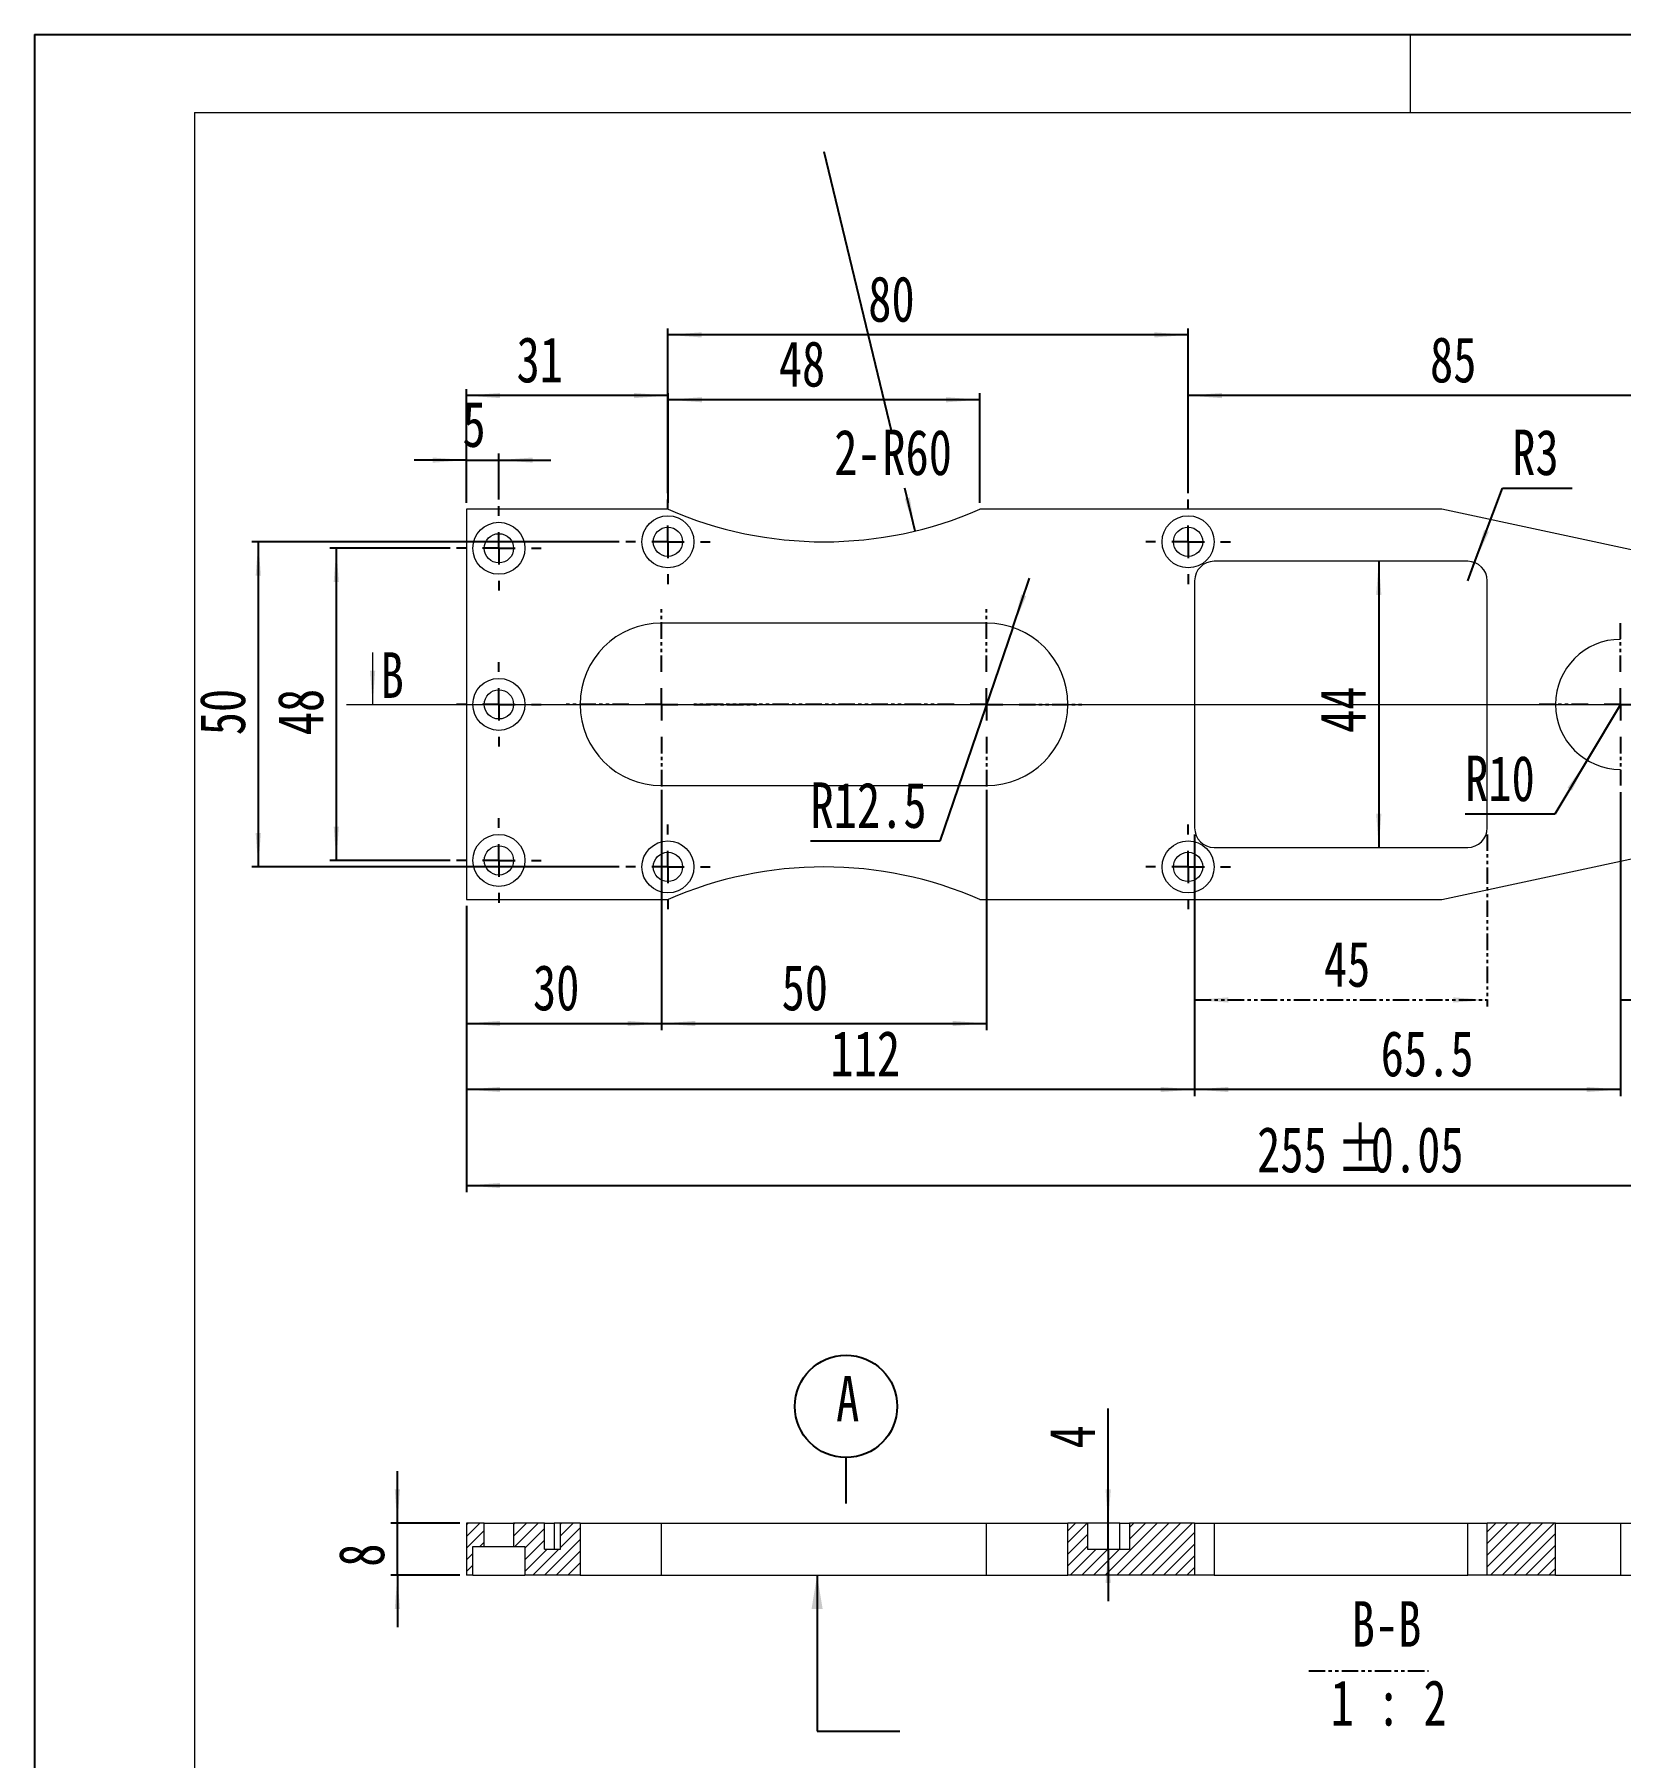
# Model space of a CAD drawing. Header units: millimetres. Extents: x 12 to 1159, y 8 to 1479.
# Drawn here: x 12 to 622, y 817 to 1479 of the extents above; entities that cross this region are included whole.
import ezdxf

# ---------------------------------------------------------------- set-up
doc = ezdxf.new("R2010")
doc.units = ezdxf.units.MM
doc.linetypes.add('SLD-双点画线', pattern=[12.7, 6.35, -1.27, 1.27, -1.27, 1.27, -1.27])
doc.linetypes.add('SLD-实线', pattern=[0])
for name, color, linetype in [('双点划线层', 6, 'SLD-双点画线'), ('图框', 7, 'SLD-实线'), ('尺寸', 102, 'SLD-实线'), ('标注层', 96, 'SLD-实线'), ('细线层', 9, 'SLD-实线')]:
    doc.layers.add(name, color=color, linetype=linetype)
doc.layers.add('粗实线', color=7, linetype='SLD-实线', lineweight=15)
doc.styles.add('SLDTEXTSTYLE3', font='HYSWLONGFANGSONG.TTF')
doc.styles.get("Standard").update_dxf_attribs({"font": 'HYSWLONGFANGSONG.TTF'})
doc.dimstyles.new('SLDDIMSTYLE0', dxfattribs={"dimtxt": 17.5, "dimasz": 13, "dimexe": 0, "dimexo": 0.0625, "dimgap": 4.375, "dimtad": 1, "dimdec": 3, "dimlfac": 2, "dimrnd": 1e-09, "dimzin": 12, "dimdsep": 46, "dimtxsty": 'SLDTEXTSTYLE3', "dimsah": 1, "dimcen": 0.09, "dimadec": 0, "dimazin": 3, "dimtfac": 1, "dimtdec": 3, "dimtmove": 0, "dimatfit": 0, "dimfxl": 0, "dimfrac": 2, "dimtolj": 1, "dimtzin": 12, "dimarcsym": 0})
doc.dimstyles.new('SLDDIMSTYLE1', dxfattribs={"dimtxt": 17.5, "dimasz": 13, "dimexe": 0, "dimexo": 0.0625, "dimgap": 4.375, "dimtad": 1, "dimdec": 3, "dimlfac": 2, "dimrnd": 1e-09, "dimzin": 12, "dimdsep": 46, "dimtxsty": 'SLDTEXTSTYLE3', "dimsah": 1, "dimcen": 0.09, "dimadec": 0, "dimazin": 3, "dimtfac": 1, "dimtdec": 3, "dimtofl": 0, "dimtmove": 0, "dimatfit": 3, "dimfxl": 0, "dimfrac": 2, "dimtolj": 1, "dimtzin": 12, "dimarcsym": 0})
doc.dimstyles.new('SLDDIMSTYLE11', dxfattribs={"dimtxt": 0, "dimasz": 13, "dimexe": 0, "dimexo": 0.0625, "dimgap": 0, "dimtad": 0, "dimtih": 1, "dimtoh": 1, "dimdec": 0, "dimrnd": 1e-09, "dimzin": 0, "dimdsep": 46, "dimtxsty": 'Standard', "dimsah": 1, "dimcen": 0.09, "dimadec": 0, "dimazin": 0, "dimtfac": 13, "dimtdec": 0, "dimtofl": 0, "dimtmove": 0, "dimatfit": 3, "dimfxl": 0, "dimfrac": 2, "dimtolj": 1, "dimtzin": 0, "dimarcsym": 0})
doc.dimstyles.new('SLDDIMSTYLE2', dxfattribs={"dimtxt": 17.5, "dimasz": 13, "dimexe": 0, "dimexo": 0.0625, "dimgap": 4.375, "dimtad": 0, "dimtih": 1, "dimtoh": 1, "dimdec": 3, "dimlfac": 2, "dimrnd": 1e-09, "dimzin": 12, "dimdsep": 46, "dimtxsty": 'SLDTEXTSTYLE3', "dimsah": 1, "dimcen": 0, "dimadec": 0, "dimazin": 3, "dimtfac": 1, "dimtdec": 3, "dimtofl": 0, "dimtmove": 1, "dimatfit": 3, "dimfxl": 0, "dimfrac": 2, "dimtolj": 1, "dimtzin": 12, "dimarcsym": 0})
doc.dimstyles.new('SLDDIMSTYLE3', dxfattribs={"dimtxt": 17.5, "dimasz": 13, "dimexe": 0, "dimexo": 0.0625, "dimgap": 4.375, "dimtad": 0, "dimtih": 1, "dimtoh": 1, "dimdec": 3, "dimlfac": 2, "dimrnd": 1e-09, "dimzin": 12, "dimdsep": 46, "dimtxsty": 'SLDTEXTSTYLE3', "dimsah": 1, "dimcen": 0, "dimadec": 0, "dimazin": 3, "dimtfac": 1, "dimtdec": 3, "dimtofl": 0, "dimtmove": 0, "dimatfit": 3, "dimfxl": 0, "dimfrac": 2, "dimtolj": 1, "dimtzin": 12, "dimarcsym": 0})
doc.dimstyles.new('SLDDIMSTYLE4', dxfattribs={"dimtxt": 17.5, "dimasz": 13, "dimexe": 0, "dimexo": 0.0625, "dimgap": 4.375, "dimtad": 1, "dimdec": 1, "dimlfac": 2, "dimrnd": 1e-09, "dimzin": 12, "dimdsep": 46, "dimtxsty": 'SLDTEXTSTYLE3', "dimsah": 1, "dimcen": 0.09, "dimadec": 0, "dimazin": 3, "dimtfac": 1, "dimtofl": 0, "dimtmove": 0, "dimatfit": 3, "dimfxl": 0, "dimfrac": 2, "dimtolj": 1, "dimtzin": 12, "dimarcsym": 0})
doc.dimstyles.new('SLDDIMSTYLE5', dxfattribs={"dimtxt": 17.5, "dimasz": 13, "dimexe": 0, "dimexo": 0.0625, "dimgap": 4.375, "dimtad": 0, "dimtih": 1, "dimtoh": 1, "dimdec": 3, "dimlfac": 2, "dimrnd": 1e-09, "dimzin": 12, "dimdsep": 46, "dimtxsty": 'SLDTEXTSTYLE3', "dimsah": 1, "dimcen": 0, "dimadec": 0, "dimazin": 3, "dimtfac": 1, "dimtdec": 3, "dimtofl": 0, "dimtmove": 0, "dimatfit": 3, "dimfxl": 0, "dimfrac": 2, "dimtolj": 1, "dimtzin": 12, "dimarcsym": 0})

# ---------------------------------------------------------------- blocks, each defined once
blk = doc.blocks.new('_D_2')
at = {"layer": '尺寸'}
for p, q in [((178.55, 1315.35), (158.55, 1315.35)), ((178.55, 1298.94), (178.55, 1317.85)), ((178.55, 1315.35), (191.05, 1315.35)), ((191.05, 1300.19), (191.05, 1317.85)), ((191.05, 1315.35), (211.05, 1315.35))]:
    blk.add_line(p, q, dxfattribs=at)
for points in [[(178.55, 1315.35), (165.55, 1316.35), (165.55, 1314.35)], [(191.05, 1315.35), (204.05, 1314.35), (204.05, 1316.35)]]:
    blk.add_solid(points, dxfattribs=at)
at = {"layer": '尺寸', "insert": (177.05, 1337.91, -9.75), "char_height": 17.5, "attachment_point": 1, "style": 'SLDTEXTSTYLE3'}
blk.add_mtext('5', dxfattribs=at)
blk = doc.blocks.new('_D_3')
at = {"layer": '尺寸'}
for p, q in [((178.55, 1298.94), (178.55, 1342.66)), ((256.05, 1340.16), (178.55, 1340.16)), ((256.05, 1302.69), (256.05, 1342.66))]:
    blk.add_line(p, q, dxfattribs=at)
for points in [[(178.55, 1340.16), (191.55, 1339.16), (191.55, 1341.16)], [(256.05, 1340.16), (243.05, 1341.16), (243.05, 1339.16)]]:
    blk.add_solid(points, dxfattribs=at)
at = {"layer": '尺寸', "insert": (197.86, 1362.72, -9.75), "char_height": 17.5, "attachment_point": 1, "style": 'SLDTEXTSTYLE3'}
blk.add_mtext('31', dxfattribs=at)
blk = doc.blocks.new('_D_4')
at = {"layer": '尺寸'}
for p, q in [((256.05, 1302.69), (256.05, 1366)), ((456.05, 1302.69), (456.05, 1366)), ((456.05, 1363.5), (256.05, 1363.5))]:
    blk.add_line(p, q, dxfattribs=at)
for points in [[(256.05, 1363.5), (269.05, 1362.5), (269.05, 1364.5)], [(456.05, 1363.5), (443.05, 1364.5), (443.05, 1362.5)]]:
    blk.add_solid(points, dxfattribs=at)
at = {"layer": '尺寸', "insert": (333.06, 1386.06, -9.75), "char_height": 17.5, "attachment_point": 1, "style": 'SLDTEXTSTYLE3'}
blk.add_mtext('80', dxfattribs=at)
blk = doc.blocks.new('_D_5')
at = {"layer": '尺寸'}
for p, q in [((456.05, 1302.69), (456.05, 1342.66)), ((668.55, 1340.16), (456.05, 1340.16)), ((668.55, 1283.94), (668.55, 1342.66))]:
    blk.add_line(p, q, dxfattribs=at)
for points in [[(456.05, 1340.16), (469.05, 1339.16), (469.05, 1341.16)], [(668.55, 1340.16), (655.55, 1341.16), (655.55, 1339.16)]]:
    blk.add_solid(points, dxfattribs=at)
at = {"layer": '尺寸', "insert": (549.05, 1362.72, -9.75), "char_height": 17.5, "attachment_point": 1, "style": 'SLDTEXTSTYLE3'}
blk.add_mtext('85', dxfattribs=at)
blk = doc.blocks.new('_D_6')
at = {"layer": '标注层'}
for p, q in [((172.3, 1281.44), (126.05, 1281.44)), ((128.55, 1281.44), (128.55, 1161.44)), ((172.3, 1161.44), (126.05, 1161.44))]:
    blk.add_line(p, q, dxfattribs=at)
for points in [[(128.55, 1281.44), (127.55, 1268.44), (129.55, 1268.44)], [(128.55, 1161.44), (129.55, 1174.44), (127.55, 1174.44)]]:
    blk.add_solid(points, dxfattribs=at)
at = {"layer": '标注层', "insert": (106, 1209.56, -9.75), "char_height": 17.5, "attachment_point": 1, "rotation": 90, "style": 'SLDTEXTSTYLE3'}
blk.add_mtext('48', dxfattribs=at)
blk = doc.blocks.new('_D_7')
at = {"layer": '细线层'}
for p, q in [((237.3, 1283.94), (96.05, 1283.94)), ((98.55, 1283.94), (98.55, 1158.94)), ((237.3, 1158.94), (96.05, 1158.94))]:
    blk.add_line(p, q, dxfattribs=at)
for points in [[(98.55, 1283.94), (97.55, 1270.94), (99.55, 1270.94)], [(98.55, 1158.94), (99.55, 1171.94), (97.55, 1171.94)]]:
    blk.add_solid(points, dxfattribs=at)
at = {"layer": '细线层', "insert": (76, 1209.55, -9.75), "char_height": 17.5, "attachment_point": 1, "rotation": 90, "style": 'SLDTEXTSTYLE3'}
blk.add_mtext('50', dxfattribs=at)
blk = doc.blocks.new('_D_8')
at = {"layer": '标注层'}
for p, q in [((253.55, 1187.69), (253.55, 1096.24)), ((378.55, 1187.69), (378.55, 1096.24)), ((253.55, 1098.74), (378.55, 1098.74))]:
    blk.add_line(p, q, dxfattribs=at)
for points in [[(253.55, 1098.74), (266.55, 1097.74), (266.55, 1099.74)], [(378.55, 1098.74), (365.55, 1099.74), (365.55, 1097.74)]]:
    blk.add_solid(points, dxfattribs=at)
at = {"layer": '标注层', "insert": (299.75, 1121.3, -9.75), "char_height": 17.5, "attachment_point": 1, "style": 'SLDTEXTSTYLE3'}
blk.add_mtext('50', dxfattribs=at)
blk = doc.blocks.new('_D_9')
at = {"layer": '双点划线层'}
for p, q in [((458.55, 1171.44), (458.55, 1105.29)), ((571.05, 1171.44), (571.05, 1105.29)), ((458.55, 1107.79), (571.05, 1107.79))]:
    blk.add_line(p, q, dxfattribs=at)
for points in [[(458.55, 1107.79), (471.55, 1106.79), (471.55, 1108.79)], [(571.05, 1107.79), (558.05, 1108.79), (558.05, 1106.79)]]:
    blk.add_solid(points, dxfattribs=at)
at = {"layer": '双点划线层', "insert": (508.25, 1130.35, -9.75), "char_height": 17.5, "attachment_point": 1, "style": 'SLDTEXTSTYLE3'}
blk.add_mtext('45', dxfattribs=at)
blk = doc.blocks.new('_D_10')
at = {"layer": '标注层'}
for p, q in [((716.05, 1218.94), (716.05, 1105.29)), ((622.3, 1187.69), (622.3, 1105.29)), ((622.3, 1107.79), (716.05, 1107.79))]:
    blk.add_line(p, q, dxfattribs=at)
for points in [[(622.3, 1107.79), (635.3, 1106.79), (635.3, 1108.79)], [(716.05, 1107.79), (703.05, 1108.79), (703.05, 1106.79)]]:
    blk.add_solid(points, dxfattribs=at)
at = {"layer": '标注层', "insert": (648.94, 1130.35, -9.75), "char_height": 17.5, "attachment_point": 1, "style": 'SLDTEXTSTYLE3'}
blk.add_mtext('37.5', dxfattribs=at)
blk = doc.blocks.new('_D_11')
at = {"layer": '标注层'}
for p, q in [((253.55, 1181.44), (253.55, 1096.24)), ((178.55, 1143.94), (178.55, 1096.24)), ((178.55, 1098.74), (253.55, 1098.74))]:
    blk.add_line(p, q, dxfattribs=at)
for points in [[(178.55, 1098.74), (191.55, 1097.74), (191.55, 1099.74)], [(253.55, 1098.74), (240.55, 1099.74), (240.55, 1097.74)]]:
    blk.add_solid(points, dxfattribs=at)
at = {"layer": '标注层', "insert": (204.16, 1121.3, -9.75), "char_height": 17.5, "attachment_point": 1, "style": 'SLDTEXTSTYLE3'}
blk.add_mtext('30', dxfattribs=at)
blk = doc.blocks.new('_D_12')
at = {"layer": '标注层'}
for p, q in [((388.63, 1251.02), (395.08, 1269.95)), ((388.63, 1251.02), (360.64, 1168.87)), ((360.64, 1168.87), (310.88, 1168.87))]:
    blk.add_line(p, q, dxfattribs=at)
blk.add_solid([(388.63, 1251.02), (393.77, 1263), (391.88, 1263.65)], dxfattribs=at)
at = {"layer": '标注层', "insert": (310.88, 1191.43, -9.75), "char_height": 17.5, "attachment_point": 1, "style": 'SLDTEXTSTYLE3'}
blk.add_mtext('R12.5', dxfattribs=at)
blk = doc.blocks.new('_D_13')
at = {"layer": '标注层'}
for p, q in [((316.05, 1433.94), (341.95, 1326.18)), ((351.1, 1288.09), (347.16, 1304.52))]:
    blk.add_line(p, q, dxfattribs=at)
blk.add_solid([(351.1, 1288.09), (349.04, 1300.96), (347.09, 1300.5)], dxfattribs=at)
at = {"layer": '标注层', "char_height": 17.5, "attachment_point": 1, "style": 'SLDTEXTSTYLE3'}
for s, insert in [('2-', (319.99, 1327.08, -9.75)), ('R60', (338.46, 1327.08, -9.75))]:
    blk.add_mtext(s, dxfattribs=dict(at, insert=insert))
blk = doc.blocks.new('_D_14')
at = {"layer": '标注层'}
for p, q in [((256.11, 1298.94), (256.11, 1341.06)), ((376, 1338.56), (256.11, 1338.56)), ((376, 1298.94), (376, 1341.06))]:
    blk.add_line(p, q, dxfattribs=at)
for points in [[(256.11, 1338.56), (269.11, 1337.56), (269.11, 1339.56)], [(376, 1338.56), (363, 1339.56), (363, 1337.56)]]:
    blk.add_solid(points, dxfattribs=at)
at = {"layer": '标注层', "insert": (298.67, 1361.12, -9.75), "char_height": 17.5, "attachment_point": 1, "style": 'SLDTEXTSTYLE3'}
blk.add_mtext('48', dxfattribs=at)
blk = doc.blocks.new('_D_15')
at = {"layer": '标注层'}
for p, q in [((458.55, 1171.44), (458.55, 1070.86)), ((178.55, 1143.94), (178.55, 1070.86)), ((458.55, 1073.36), (178.55, 1073.36))]:
    blk.add_line(p, q, dxfattribs=at)
for points in [[(178.55, 1073.36), (191.55, 1072.36), (191.55, 1074.36)], [(458.55, 1073.36), (445.55, 1074.36), (445.55, 1072.36)]]:
    blk.add_solid(points, dxfattribs=at)
at = {"layer": '标注层', "insert": (318.54, 1095.92, -9.75), "char_height": 17.5, "attachment_point": 1, "style": 'SLDTEXTSTYLE3'}
blk.add_mtext('112', dxfattribs=at)
blk = doc.blocks.new('_D_16')
at = {"layer": '标注层'}
for p, q in [((622.3, 1187.69), (622.3, 1070.86)), ((458.55, 1171.44), (458.55, 1070.86)), ((622.3, 1073.36), (458.55, 1073.36))]:
    blk.add_line(p, q, dxfattribs=at)
for points in [[(458.55, 1073.36), (471.55, 1072.36), (471.55, 1074.36)], [(622.3, 1073.36), (609.3, 1074.36), (609.3, 1072.36)]]:
    blk.add_solid(points, dxfattribs=at)
at = {"layer": '标注层', "insert": (530.09, 1095.92, -9.75), "char_height": 17.5, "attachment_point": 1, "style": 'SLDTEXTSTYLE3'}
blk.add_mtext('65.5', dxfattribs=at)
blk = doc.blocks.new('_D_17')
at = {"layer": '标注层'}
blk.add_line((529.35, 1276.44), (529.35, 1166.44), dxfattribs=at)
for points in [[(529.35, 1276.44), (528.35, 1263.44), (530.35, 1263.44)], [(529.35, 1166.44), (530.35, 1179.44), (528.35, 1179.44)]]:
    blk.add_solid(points, dxfattribs=at)
at = {"layer": '标注层', "insert": (506.79, 1210.47, -9.75), "char_height": 17.5, "attachment_point": 1, "rotation": 90, "style": 'SLDTEXTSTYLE3'}
blk.add_mtext('44', dxfattribs=at)
blk = doc.blocks.new('_D_18')
at = {"layer": '标注层'}
for p, q in [((566.19, 1275.96), (576.92, 1304.52)), ((576.92, 1304.52), (603.66, 1304.52)), ((563.55, 1268.94), (566.19, 1275.96))]:
    blk.add_line(p, q, dxfattribs=at)
blk.add_solid([(566.19, 1275.96), (571.7, 1287.78), (569.82, 1288.48)], dxfattribs=at)
at = {"layer": '标注层', "insert": (580.67, 1327.08, -9.75), "char_height": 17.5, "attachment_point": 1, "style": 'SLDTEXTSTYLE3'}
blk.add_mtext('R3', dxfattribs=at)
blk = doc.blocks.new('_D_19')
at = {"layer": '标注层'}
for p, q in [((622.3, 1221.44), (609.45, 1199.99)), ((609.45, 1199.99), (596.98, 1179.18)), ((596.98, 1179.18), (562.55, 1179.18))]:
    blk.add_line(p, q, dxfattribs=at)
blk.add_solid([(609.45, 1199.99), (601.91, 1189.36), (603.63, 1188.33)], dxfattribs=at)
at = {"layer": '标注层', "insert": (562.55, 1201.73, -9.75), "char_height": 17.5, "attachment_point": 1, "style": 'SLDTEXTSTYLE3'}
blk.add_mtext('R10', dxfattribs=at)
blk = doc.blocks.new('_D_20')
at = {"layer": '标注层'}
for p, q in [((816.05, 1196.44), (816.05, 1033.94)), ((178.55, 1143.94), (178.55, 1033.94)), ((178.55, 1036.44), (816.05, 1036.44))]:
    blk.add_line(p, q, dxfattribs=at)
for points in [[(178.55, 1036.44), (191.55, 1035.44), (191.55, 1037.44)], [(816.05, 1036.44), (803.05, 1037.44), (803.05, 1035.44)]]:
    blk.add_solid(points, dxfattribs=at)
at = {"layer": '标注层', "char_height": 17.5, "attachment_point": 1, "style": 'SLDTEXTSTYLE3'}
for s, insert in [('%%p', (513.26, 1059.07, -9.75)), ('255', (482.56, 1059, -9.75)), ('0.05', (526.25, 1059, -9.75))]:
    blk.add_mtext(s, dxfattribs=dict(at, insert=insert))
blk = doc.blocks.new('SW_CENTERMARKSYMBOL_5')
at = {"layer": '双点划线层', "color": 0}
for p, q in [((0, 12.5), (0, 16.25)), ((-12.5, 0), (-16.25, 0)), ((0, 0), (-6.25, 0)), ((0, 0), (0, 6.25)), ((0, 0), (0, -6.25)), ((0, 0), (6.25, 0)), ((12.5, 0), (16.25, 0)), ((0, -12.5), (0, -16.25))]:
    blk.add_line(p, q, dxfattribs=at)
blk = doc.blocks.new('SW_CENTERMARKSYMBOL_6')
at = {"layer": '双点划线层', "color": 0}
for p, q in [((0, 12.5), (0, 16.25)), ((-12.5, 0), (-16.25, 0)), ((0, 0), (-6.25, 0)), ((0, 0), (0, 6.25)), ((0, 0), (0, -6.25)), ((0, 0), (6.25, 0)), ((12.5, 0), (16.25, 0)), ((0, -12.5), (0, -16.25))]:
    blk.add_line(p, q, dxfattribs=at)
blk = doc.blocks.new('SW_CENTERMARKSYMBOL_7')
at = {"layer": '双点划线层', "color": 0}
for p, q in [((0, 12.5), (0, 16.25)), ((-12.5, 0), (-16.25, 0)), ((0, 0), (-6.25, 0)), ((0, 0), (0, 6.25)), ((0, 0), (0, -6.25)), ((0, 0), (6.25, 0)), ((12.5, 0), (16.25, 0)), ((0, -12.5), (0, -16.25))]:
    blk.add_line(p, q, dxfattribs=at)
blk = doc.blocks.new('SW_CENTERMARKSYMBOL_8')
at = {"layer": '双点划线层', "color": 0}
for p, q in [((0, 12.5), (0, 16.25)), ((-12.5, 0), (-16.25, 0)), ((0, 0), (-6.25, 0)), ((0, 0), (0, 6.25)), ((0, 0), (0, -6.25)), ((0, 0), (6.25, 0)), ((12.5, 0), (16.25, 0)), ((0, -12.5), (0, -16.25))]:
    blk.add_line(p, q, dxfattribs=at)
blk = doc.blocks.new('SW_CENTERMARKSYMBOL_9')
at = {"layer": '双点划线层', "color": 0}
for p, q in [((0, 12.5), (0, 16.25)), ((-12.5, 0), (-16.25, 0)), ((0, 0), (-6.25, 0)), ((0, 0), (0, 6.25)), ((0, 0), (0, -6.25)), ((0, 0), (6.25, 0)), ((12.5, 0), (16.25, 0)), ((0, -12.5), (0, -16.25))]:
    blk.add_line(p, q, dxfattribs=at)
blk = doc.blocks.new('SW_CENTERMARKSYMBOL_10')
at = {"layer": '双点划线层', "color": 0}
for p, q in [((0, 12.5), (0, 16.25)), ((-12.5, 0), (-16.25, 0)), ((0, 0), (-6.25, 0)), ((0, 0), (0, 6.25)), ((0, 0), (0, -6.25)), ((0, 0), (6.25, 0)), ((12.5, 0), (16.25, 0)), ((0, -12.5), (0, -16.25))]:
    blk.add_line(p, q, dxfattribs=at)
blk = doc.blocks.new('SW_CENTERMARKSYMBOL_11')
at = {"layer": '双点划线层', "color": 0}
for p, q in [((0, 12.5), (0, 16.25)), ((-12.5, 0), (-16.25, 0)), ((0, 0), (-6.25, 0)), ((0, 0), (0, 6.25)), ((0, 0), (0, -6.25)), ((0, 0), (6.25, 0)), ((12.5, 0), (16.25, 0)), ((0, -12.5), (0, -16.25))]:
    blk.add_line(p, q, dxfattribs=at)
blk = doc.blocks.new('SW_CENTERMARKSYMBOL_14')
at = {"layer": '双点划线层', "color": 0}
for p, q in [((-125, 12.5), (-125, 37.5)), ((0, 12.5), (0, 37.5)), ((-137.5, 0), (-162.5, 0)), ((-125, 0), (-131.25, 0)), ((-125, 0), (-125, 6.25)), ((-125, 0), (-125, -6.25)), ((-125, 0), (-118.75, 0)), ((-112.5, 0), (-87.5, 0)), ((-12.5, 0), (-112.5, 0)), ((-12.5, 0), (-37.5, 0)), ((0, 0), (-6.25, 0)), ((0, 0), (0, 6.25)), ((0, 0), (0, -6.25)), ((0, 0), (6.25, 0)), ((12.5, 0), (37.5, 0)), ((-125, -12.5), (-125, -37.5)), ((0, -12.5), (0, -37.5))]:
    blk.add_line(p, q, dxfattribs=at)
blk = doc.blocks.new('SW_CENTERMARKSYMBOL_15')
at = {"layer": '双点划线层', "color": 0}
for p, q in [((0, 12.5), (0, 31.25)), ((93.75, 12.5), (93.75, 31.25)), ((-12.5, 0), (-31.25, 0)), ((0, 0), (-6.25, 0)), ((0, 0), (0, 6.25)), ((0, 0), (6.25, 0)), ((0, 0), (0, -6.25)), ((12.5, 0), (31.25, 0)), ((12.5, 0), (81.25, 0)), ((81.25, 0), (62.5, 0)), ((93.75, 0), (87.5, 0)), ((93.75, 0), (93.75, 6.25)), ((93.75, 0), (100, 0)), ((93.75, 0), (93.75, -6.25)), ((106.25, 0), (125, 0)), ((0, -12.5), (0, -31.25)), ((93.75, -12.5), (93.75, -31.25))]:
    blk.add_line(p, q, dxfattribs=at)
blk = doc.blocks.new('_D_28')
at = {"layer": '标注层'}
for p, q in [((425.31, 906.61), (425.31, 950.68)), ((425.31, 896.61), (425.31, 906.61)), ((425.31, 896.61), (425.31, 876.61))]:
    blk.add_line(p, q, dxfattribs=at)
for points in [[(425.31, 906.61), (426.31, 919.61), (424.31, 919.61)], [(425.31, 896.61), (424.31, 883.61), (426.31, 883.61)]]:
    blk.add_solid(points, dxfattribs=at)
at = {"layer": '标注层', "insert": (402.76, 935.34, 37.75), "char_height": 17.5, "attachment_point": 1, "rotation": 90, "style": 'SLDTEXTSTYLE3'}
blk.add_mtext('4', dxfattribs=at)
blk = doc.blocks.new('_D_30')
at = {"layer": '标注层'}
for p, q in [((152.03, 906.61), (152.03, 926.61)), ((176.05, 906.61), (149.53, 906.61)), ((152.03, 886.61), (152.03, 906.61)), ((176.05, 886.61), (149.53, 886.61)), ((152.03, 886.61), (152.03, 866.61))]:
    blk.add_line(p, q, dxfattribs=at)
for points in [[(152.03, 906.61), (153.03, 919.61), (151.03, 919.61)], [(152.03, 886.61), (151.03, 873.61), (153.03, 873.61)]]:
    blk.add_solid(points, dxfattribs=at)
at = {"layer": '标注层', "insert": (129.47, 889.87, 37.75), "char_height": 17.5, "attachment_point": 1, "rotation": 90, "style": 'SLDTEXTSTYLE3'}
blk.add_mtext('8', dxfattribs=at)
blk = doc.blocks.new('SW_NOTE_4')
at = {"layer": '双点划线层', "color": 0}
blk.add_line((-9.95, -4.28), (36.06, -4.28), dxfattribs=at)
at = {"layer": '双点划线层', "color": 0, "char_height": 17.5, "attachment_point": 2, "style": 'SLDTEXTSTYLE3'}
for s, insert in [('B-B', (19.96, 22.56)), (' 1 : 2', (16.3, -7.77))]:
    blk.add_mtext(s, dxfattribs=dict(at, insert=insert))
blk = doc.blocks.new('SW_DATUMTAG_0')
at = {"layer": '标注层', "color": 0}
blk.add_line((3.83, -26.47), (3.83, -8.86), dxfattribs=at)
blk.add_circle((3.83, 10.83), 19.68, dxfattribs=at)
at = {"layer": '标注层', "color": 0, "insert": (0, 22.56, 6.25), "char_height": 17.5, "attachment_point": 1, "style": 'SLDTEXTSTYLE3'}
blk.add_mtext('A', dxfattribs=at)

msp = doc.modelspace()

# ---------------------------------------------------------------- hatches: boundary and pattern name
at = {"linetype": 'SLD-实线', "lineweight": 0}
h = msp.add_hatch(dxfattribs=at)
h.set_pattern_fill('ANSI31', style=0)
h.paths.add_polyline_path([(185.428742, 906.607472), (178.553742, 906.607472), (178.553742, 886.607472), (181.053742, 886.607472), (181.053742, 897.607472), (185.428742, 897.607472)], flags=0)
h = msp.add_hatch(dxfattribs=at)
h.set_pattern_fill('ANSI31', style=0)
h.paths.add_polyline_path([(196.678742, 906.607472), (196.678742, 897.607472), (201.053742, 897.607472), (201.053742, 886.607472), (222.303742, 886.607472), (222.303742, 906.607472), (214.803742, 906.607472), (214.803742, 896.607472), (208.553742, 896.607472), (208.553742, 906.607472)], flags=0)
h = msp.add_hatch(dxfattribs=at)
h.set_pattern_fill('ANSI31', style=0)
h.paths.add_polyline_path([(409.803742, 886.607472), (458.553742, 886.607472), (458.553742, 906.607472), (433.553742, 906.607472), (433.553742, 896.607472), (417.303742, 896.607472), (417.303742, 906.607472), (409.803742, 906.607472)], flags=0)
h = msp.add_hatch(dxfattribs=at)
h.set_pattern_fill('ANSI31', style=0)
h.paths.add_polyline_path([(571.053742, 906.607472), (571.053742, 886.607472), (597.303742, 886.607472), (597.303742, 906.607472)], flags=0)

# ---------------------------------------------------------------- linework, layer by layer
at = {"color": 7, "linetype": 'SLD-实线', "lineweight": 15}
for p, q in [((178.553738, 1296.437961), (178.553738, 1146.437965)), ((256.105844, 1296.437961), (178.553738, 1296.437961)), ((553.553744, 1296.437961), (376.00164, 1296.437961)), ((641.053744, 1277.687965), (553.553744, 1296.437961)), ((563.553741, 1276.437963), (466.053743, 1276.437963)), ((458.553742, 1268.937962), (458.553742, 1173.937965)), ((571.053742, 1173.937965), (571.053742, 1268.937962)), ((378.553743, 1252.687963), (253.553741, 1252.687963)), ((253.553741, 1190.187963), (378.553743, 1190.187963)), ((466.053743, 1166.437963), (563.553741, 1166.437963)), ((553.553744, 1146.437965), (641.053744, 1165.187961)), ((178.553738, 1146.437965), (256.105844, 1146.437965)), ((376.00164, 1146.437965), (553.553744, 1146.437965)), ((178.553742, 906.607472), (178.553742, 886.607472)), ((185.428742, 906.607472), (178.553742, 906.607472)), ((185.428742, 906.607472), (196.678742, 906.607472)), ((185.428742, 897.607472), (185.428742, 906.607472)), ((196.678742, 906.607472), (196.678742, 897.607472)), ((208.553742, 906.607472), (196.678742, 906.607472)), ((208.553742, 896.607472), (208.553742, 906.607472)), ((208.553742, 906.607472), (212.303742, 906.607472)), ((212.303742, 906.607472), (212.303742, 896.607472)), ((214.803742, 906.607472), (212.303742, 906.607472)), ((214.803742, 896.607472), (214.803742, 906.607472)), ((222.303742, 906.607472), (214.803742, 906.607472)), ((222.303742, 906.607472), (222.303742, 886.607472)), ((222.303742, 906.607472), (253.553742, 906.607472)), ((253.553742, 886.607472), (253.553742, 906.607472)), ((253.553742, 906.607472), (378.553742, 906.607472)), ((378.553742, 886.607472), (378.553742, 906.607472)), ((378.553742, 906.607472), (409.803742, 906.607472)), ((409.803742, 886.607472), (409.803742, 906.607472)), ((417.303742, 906.607472), (409.803742, 906.607472)), ((417.303742, 906.607472), (417.303742, 896.607472)), ((429.803742, 906.607472), (417.303742, 906.607472)), ((429.803742, 896.607472), (429.803742, 906.607472)), ((429.803742, 906.607472), (433.553742, 906.607472)), ((433.553742, 906.607472), (433.553742, 896.607472)), ((458.553742, 906.607472), (433.553742, 906.607472)), ((458.553742, 906.607472), (458.553742, 886.607472)), ((458.553742, 906.607472), (466.053742, 906.607472)), ((466.053742, 906.607472), (466.053742, 886.607472)), ((466.053742, 906.607472), (563.553742, 906.607472)), ((563.553742, 886.607472), (563.553742, 906.607472)), ((563.553742, 906.607472), (571.053742, 906.607472)), ((571.053742, 886.607472), (571.053742, 906.607472)), ((597.303742, 906.607472), (571.053742, 906.607472)), ((597.303742, 886.607472), (597.303742, 906.607472)), ((597.303742, 906.607472), (622.303742, 906.607472)), ((622.303742, 906.607472), (622.303742, 886.607472)), ((622.303742, 906.607472), (716.053742, 906.607472)), ((181.053742, 886.607472), (181.053742, 897.607472)), ((181.053742, 897.607472), (185.428742, 897.607472)), ((185.428742, 897.607472), (196.678742, 897.607472)), ((196.678742, 897.607472), (201.053742, 897.607472)), ((201.053742, 897.607472), (201.053742, 886.607472)), ((208.553742, 896.607472), (214.803742, 896.607472)), ((417.303742, 896.607472), (433.553742, 896.607472)), ((181.053742, 886.607472), (178.553742, 886.607472)), ((181.053742, 886.607472), (201.053742, 886.607472)), ((222.303742, 886.607472), (201.053742, 886.607472)), ((222.303742, 886.607472), (253.553742, 886.607472)), ((253.553742, 886.607472), (378.553742, 886.607472)), ((378.553742, 886.607472), (409.803742, 886.607472)), ((458.553742, 886.607472), (409.803742, 886.607472)), ((466.053742, 886.607472), (458.553742, 886.607472)), ((466.053742, 886.607472), (563.553742, 886.607472)), ((571.053742, 886.607472), (563.553742, 886.607472)), ((597.303742, 886.607472), (571.053742, 886.607472)), ((597.303742, 886.607472), (622.303742, 886.607472)), ((622.303742, 886.607472), (716.053742, 886.607472))]:
    msp.add_line(p, q, dxfattribs=at)
at = {"color": 7, "linetype": 'SLD-实线', "lineweight": 0}
for p, q in [((142.522984, 1241.437963), (142.522984, 1221.437963)), ((132.522984, 1221.437963), (902.49903, 1221.437963))]:
    msp.add_line(p, q, dxfattribs=at)
at = {"color": 7, "linetype": 'SLD-实线', "lineweight": 15}
for centre, radius in [((256.053742, 1283.937963), 10), ((456.053742, 1283.937963), 10), ((191.053742, 1281.437963), 10), ((191.053742, 1281.437963), 5.625), ((256.053742, 1283.937963), 5.625), ((456.053742, 1283.937963), 5.625), ((191.053742, 1221.437963), 10), ((191.053742, 1221.437963), 5.625), ((191.053742, 1161.437963), 10), ((191.053742, 1161.437963), 5.625), ((256.053742, 1158.937963), 10), ((456.053742, 1158.937963), 10), ((256.053742, 1158.937963), 5.625), ((456.053742, 1158.937963), 5.625)]:
    msp.add_circle(centre, radius, dxfattribs=at)
for centre, radius, start, end in [((316.053742, 1433.937963), 150, 246.443535691, 293.556464309), ((466.053742, 1268.937963), 7.5, 90, 180), ((563.553742, 1268.937963), 7.5, 0, 90), ((253.553742, 1221.437963), 31.25, 90, 270), ((378.553742, 1221.437963), 31.25, 270, 90), ((622.303742, 1221.437963), 25, 90, 270), ((466.053742, 1173.937963), 7.5, 180, 270), ((563.553742, 1173.937963), 7.5, 270, 0), ((316.053742, 1008.937963), 150, 66.443535691, 113.556464309)]:
    msp.add_arc(centre, radius, start, end, dxfattribs=at)
at = {"color": 7, "linetype": 'SLD-实线', "lineweight": 0}
msp.add_solid([(142.522984, 1221.437963), (143.522984, 1234.437963), (141.522984, 1234.437963)], dxfattribs=at)
at = {"layer": '图框'}
for q in [(1039, 1479), (12.5, 7.5)]:
    msp.add_line((12.5, 1479), q, dxfattribs=at)
at = {"layer": '粗实线'}
for p, q in [((541.5, 1449), (541.5, 1479)), ((74, 1449), (1009, 1449)), ((74, 1449), (74, 39))]:
    msp.add_line(p, q, dxfattribs=at)

# ---------------------------------------------------------------- block references
at = {"layer": '双点划线层'}
for name, p in [('SW_CENTERMARKSYMBOL_8', (256.053742, 1283.937963)), ('SW_CENTERMARKSYMBOL_5', (456.053742, 1283.937963)), ('SW_CENTERMARKSYMBOL_9', (191.053742, 1281.437963)), ('SW_CENTERMARKSYMBOL_14', (378.553742, 1221.437963)), ('SW_CENTERMARKSYMBOL_15', (622.303742, 1221.437963)), ('SW_CENTERMARKSYMBOL_11', (191.053742, 1221.437963)), ('SW_CENTERMARKSYMBOL_10', (191.053742, 1161.437963)), ('SW_CENTERMARKSYMBOL_7', (256.053742, 1158.937963)), ('SW_CENTERMARKSYMBOL_6', (456.053742, 1158.937963)), ('SW_NOTE_4', (512.376659, 854.079693))]:
    msp.add_blockref(name, p, dxfattribs=at)
at = {"layer": '标注层'}
msp.add_blockref('SW_DATUMTAG_0', (320.707131, 940.699975), dxfattribs=at)

# ---------------------------------------------------------------- texts
at = {"color": 7, "linetype": 'Continuous', "insert": (145.581814, 1241.437963), "char_height": 17.5, "attachment_point": 1, "style": 'SLDTEXTSTYLE3'}
msp.add_mtext('B', dxfattribs=at)

# ---------------------------------------------------------------- dimensions: what is measured, and where the dimension line sits
at = {"layer": '双点划线层'}
dim = msp.add_linear_dim(base=(571.053742, 1107.792967), p1=(458.553742, 1173.937963), p2=(571.053742, 1173.937963), dimstyle='SLDDIMSTYLE1', dxfattribs=at)
dim.commit()
dim.dimension.update_dxf_attribs({"geometry": '_D_9', "text_midpoint": (519.757548, 1107.792967), "dimtype": 160})
at = {"layer": '尺寸'}
for base, p1, p2, dimstyle, picture, middle in [((256.053742, 1363.503517), (456.053742, 1300.187963), (256.053742, 1300.187963), 'SLDDIMSTYLE1', '_D_4', (344.552845, 1363.503517)), ((178.553742, 1340.163426), (256.053742, 1300.187963), (178.553742, 1296.437963), 'SLDDIMSTYLE1', '_D_3', (209.36846, 1340.163426)), ((456.053742, 1340.163426), (668.553742, 1281.437963), (456.053742, 1300.187963), 'SLDDIMSTYLE1', '_D_5', (560.545328, 1340.163426)), ((191.053742, 1315.347694), (178.553742, 1296.437963), (191.053742, 1297.687963), 'SLDDIMSTYLE0', '_D_2', (184.714182, 1315.347694))]:
    dim = msp.add_linear_dim(base=base, p1=p1, p2=p2, dimstyle=dimstyle, dxfattribs=at)
    dim.commit()
    dim.dimension.update_dxf_attribs({"geometry": picture, "text_midpoint": middle, "dimtype": 160})
at = {"layer": '标注层'}
dim = msp.add_radius_dim(center=(316.053742, 1433.937963), mpoint=(351.103219, 1288.090323), text='2-<>', dimstyle='SLDDIMSTYLE3', dxfattribs=at)
dim.commit()
dim.dimension.update_dxf_attribs({"geometry": '_D_13', "text_midpoint": (344.552895, 1315.347744), "dimtype": 164})
for base, p1, p2, dimstyle, picture, middle in [((256.105848, 1338.564235), (376.001636, 1296.437963), (256.105848, 1296.437963), 'SLDDIMSTYLE4', '_D_14', (310.170533, 1338.564235)), ((716.053742, 1107.792967), (622.303742, 1190.187963), (716.053742, 1221.437963), 'SLDDIMSTYLE1', '_D_10', (668.106949, 1107.792967)), ((378.553742, 1098.74099), (253.553742, 1190.187963), (378.553742, 1190.187963), 'SLDDIMSTYLE1', '_D_8', (311.259373, 1098.74099)), ((458.553742, 1073.362419), (622.303742, 1190.187963), (458.553742, 1173.937963), 'SLDDIMSTYLE1', '_D_16', (549.250931, 1073.362419)), ((253.553742, 1098.74099), (178.553742, 1146.437963), (253.553742, 1183.937963), 'SLDDIMSTYLE1', '_D_11', (215.668249, 1098.74099)), ((178.553742, 1073.362419), (458.553742, 1173.937963), (178.553742, 1146.437963), 'SLDDIMSTYLE1', '_D_15', (333.885699, 1073.362419))]:
    dim = msp.add_linear_dim(base=base, p1=p1, p2=p2, dimstyle=dimstyle, dxfattribs=at)
    dim.commit()
    dim.dimension.update_dxf_attribs({"geometry": picture, "text_midpoint": middle, "dimtype": 160})
for center, mpoint, dimstyle, picture, middle in [((563.553742, 1268.937963), (566.19047, 1275.959193), 'SLDDIMSTYLE5', '_D_18', (592.162457, 1315.347694)), ((378.553742, 1221.437963), (388.633773, 1251.01761), 'SLDDIMSTYLE2', '_D_12', (333.885699, 1179.701236)), ((622.303742, 1221.437963), (609.452326, 1199.994057), 'SLDDIMSTYLE5', '_D_19', (577.889321, 1190.004366))]:
    dim = msp.add_radius_dim(center=center, mpoint=mpoint, dimstyle=dimstyle, dxfattribs=at)
    dim.commit()
    dim.dimension.update_dxf_attribs({"geometry": picture, "text_midpoint": middle, "dimtype": 164})
for base, p1, p2, dimstyle, picture, middle in [((128.553742, 1161.437963), (174.803742, 1281.437963), (174.803742, 1161.437963), 'SLDDIMSTYLE1', '_D_6', (128.553742, 1221.059343)), ((529.349936, 1166.437963), (563.553742, 1276.437963), (563.553742, 1166.437963), 'SLDDIMSTYLE1', '_D_17', (529.349936, 1221.973687)), ((425.314274, 906.607472), (433.553742, 896.607472), (178.553742, 906.607472), 'SLDDIMSTYLE0', '_D_28', (425.314274, 943.012664)), ((152.031511, 906.607472), (178.553742, 886.607472), (178.553742, 906.607472), 'SLDDIMSTYLE0', '_D_30', (152.031511, 897.526335))]:
    dim = msp.add_linear_dim(base=base, p1=p1, p2=p2, angle=90, dimstyle=dimstyle, dxfattribs=at)
    dim.commit()
    dim.dimension.update_dxf_attribs({"geometry": picture, "text_midpoint": middle, "dimtype": 160})
dim = msp.add_linear_dim(base=(816.053742, 1036.437963), p1=(178.553742, 1146.437963), p2=(816.053742, 1198.937963), text='<>%%p0.05', dimstyle='SLDDIMSTYLE1', dxfattribs=at)
dim.commit()
dim.dimension.update_dxf_attribs({"geometry": '_D_20', "text_midpoint": (519.757548, 1036.437963), "dimtype": 160})
at = {"layer": '细线层'}
dim = msp.add_linear_dim(base=(98.553742, 1158.937963), p1=(239.803742, 1283.937963), p2=(239.803742, 1158.937963), angle=90, dimstyle='SLDDIMSTYLE1', dxfattribs=at)
dim.commit()
dim.dimension.update_dxf_attribs({"geometry": '_D_7', "text_midpoint": (98.553742, 1221.059343), "dimtype": 160})

# ---------------------------------------------------------------- leaders
at = {"layer": '标注层'}
msp.add_leader([(313.39986, 886.607472), (313.39986, 826.607472), (345.14986, 826.607472)], dimstyle='SLDDIMSTYLE11', dxfattribs=at)

doc.saveas('drawing.dxf')
